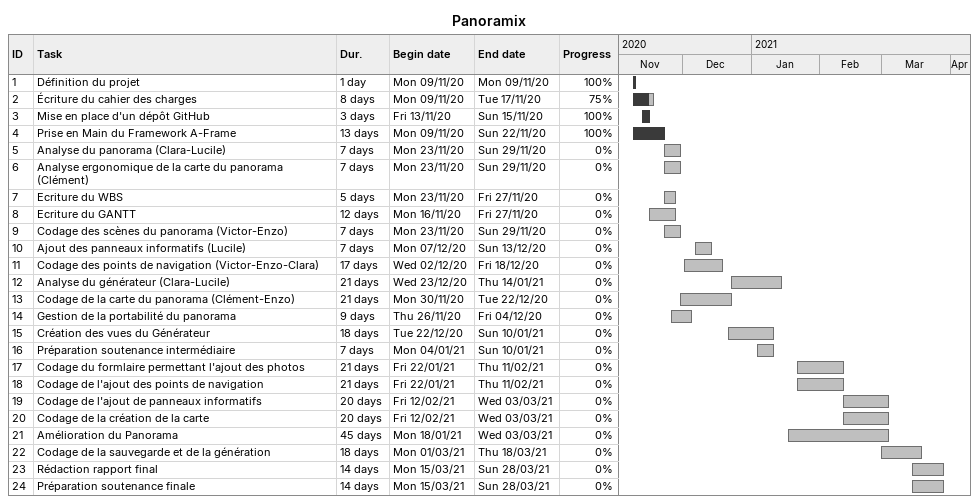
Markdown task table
Panoramix

| ID | Task | Duration | Start | Finish | % complete |
|---|---|---|---|---|---|
| 1 | Définition du projet | 1d | 2020-11-09 | 2020-11-09 | 100 |
| 2 | Écriture du cahier des charges | 8d | 2020-11-09 | 2020-11-17 | 75 |
| 3 | Mise en place d'un dépôt GitHub | 3d | 2020-11-13 | 2020-11-15 | 100 |
| 4 | Prise en Main du Framework A-Frame | 13d | 2020-11-09 | 2020-11-22 | 100 |
| 5 | Analyse du panorama (Clara-Lucile) | 7d | 2020-11-23 | 2020-11-29 | 0 |
| 6 | Analyse ergonomique de la carte du panorama (Clément) | 7d | 2020-11-23 | 2020-11-29 | 0 |
| 7 | Ecriture du WBS | 5d | 2020-11-23 | 2020-11-27 | 0 |
| 8 | Ecriture du GANTT | 12d | 2020-11-16 | 2020-11-27 | 0 |
| 9 | Codage des scènes du panorama (Victor-Enzo) | 7d | 2020-11-23 | 2020-11-29 | 0 |
| 10 | Ajout des panneaux informatifs (Lucile) | 7d | 2020-12-07 | 2020-12-13 | 0 |
| 11 | Codage des points de navigation (Victor-Enzo-Clara) | 17d | 2020-12-02 | 2020-12-18 | 0 |
| 12 | Analyse du générateur (Clara-Lucile) | 21d | 2020-12-23 | 2021-01-14 | 0 |
| 13 | Codage de la carte du panorama (Clément-Enzo) | 21d | 2020-11-30 | 2020-12-22 | 0 |
| 14 | Gestion de la portabilité du panorama | 9d | 2020-11-26 | 2020-12-04 | 0 |
| 15 | Création des vues du Générateur | 18d | 2020-12-22 | 2021-01-10 | 0 |
| 16 | Préparation soutenance intermédiaire | 7d | 2021-01-04 | 2021-01-10 | 0 |
| 17 | Codage du formlaire permettant l'ajout des photos | 21d | 2021-01-22 | 2021-02-11 | 0 |
| 18 | Codage de l'ajout des points de navigation | 21d | 2021-01-22 | 2021-02-11 | 0 |
| 19 | Codage de l'ajout de panneaux informatifs | 20d | 2021-02-12 | 2021-03-03 | 0 |
| 20 | Codage de la création de la carte | 20d | 2021-02-12 | 2021-03-03 | 0 |
| 21 | Amélioration du Panorama | 45d | 2021-01-18 | 2021-03-03 | 0 |
| 22 | Codage de la sauvegarde et de la génération | 18d | 2021-03-01 | 2021-03-18 | 0 |
| 23 | Rédaction rapport final | 14d | 2021-03-15 | 2021-03-28 | 0 |
| 24 | Préparation soutenance finale | 14d | 2021-03-15 | 2021-03-28 | 0 |
